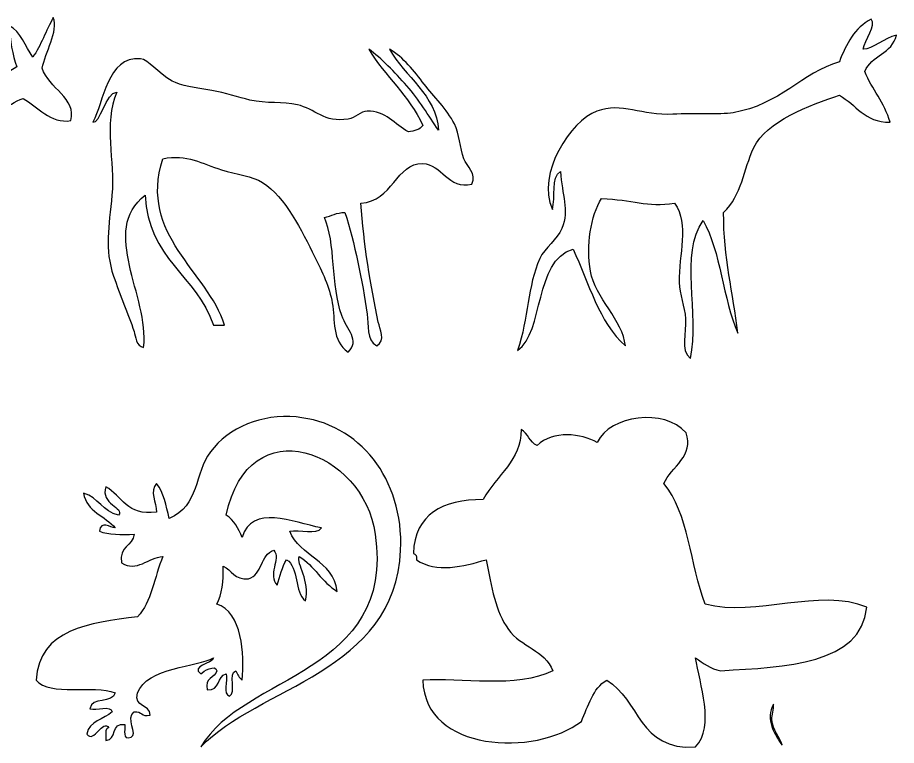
# Model space of a CAD drawing. Header units: centimetres. Extents: x -64 to 65, y -66 to 66.
# Drawn here: x 21.84 to 34.8, y -55.36 to -44.63 of the extents above; entities that cross this region are included whole.
import ezdxf

# ---------------------------------------------------------------- set-up
doc = ezdxf.new("R2010")
doc.units = ezdxf.units.CM
doc.header["$MEASUREMENT"] = 0
doc.layers.add('Layer 1', color=7, linetype='Continuous')

msp = doc.modelspace()

# ---------------------------------------------------------------- linework, layer by layer
at = {"layer": 'Layer 1'}
for points, knots in [([(22.36245, -44.6296), (22.4441, -44.83042), (22.23966, -45.14424), (22.19883, -45.37782), (22.19883, -45.37782), (22.28926, -45.66566), (22.71493, -45.82706), (22.61968, -46.1494), (22.61968, -46.1494), (22.32007, -46.19785), (22.12824, -45.94064), (21.91816, -45.82211), (21.91816, -45.82211), (21.66614, -45.90315), (21.50205, -46.11852), (21.31023, -46.28971), (21.31023, -46.28971), (21.15767, -46.42586), (20.84245, -46.60983), (20.74908, -46.80414), (20.74908, -46.80414), (20.44878, -47.42917), (20.86338, -48.67112), (20.60877, -49.23585), (20.60877, -49.23585), (20.54143, -48.6331), (20.53466, -48.06642), (20.46846, -47.43544), (20.46846, -47.43544), (20.29251, -47.72415), (20.35757, -48.26031), (20.3282, -48.69806), (20.3282, -48.69806), (20.31497, -48.89523), (20.30179, -49.12258), (20.18789, -49.23585), (20.18789, -49.23585), (20.20681, -48.65951), (20.44514, -47.55178), (20.02422, -47.17821), (20.02422, -47.17821), (19.53294, -47.28007), (19.03605, -47.169), (18.52776, -47.15479), (18.52776, -47.15479), (18.01209, -48.03125), (18.8033, -48.73509), (18.99538, -49.4696), (18.99538, -49.4696), (18.75487, -49.36522), (18.76218, -49.06402), (18.64465, -48.83828), (18.64465, -48.83828), (18.56776, -48.69056), (18.40549, -48.59034), (18.34075, -48.44085), (18.34075, -48.44085), (18.23865, -48.20508), (18.2419, -47.93266), (18.06016, -47.73933), (18.06016, -47.73933), (17.95748, -47.95872), (17.71686, -48.09578), (17.66268, -48.34732), (17.66268, -48.34732), (17.56042, -48.82167), (17.99942, -49.32554), (17.70946, -49.65666), (17.70946, -49.65666), (17.6413, -49.48928), (17.67763, -49.33583), (17.66268, -49.1657), (17.66268, -49.1657), (17.63551, -48.85714), (17.48599, -48.54118), (17.52237, -48.27712), (17.52237, -48.27712), (17.55214, -48.06119), (17.71978, -47.9125), (17.70943, -47.69255), (17.70943, -47.69255), (17.69599, -47.40661), (17.49602, -47.26956), (17.3587, -46.99111), (17.3587, -46.99111), (17.21588, -47.18341), (17.25673, -47.55949), (17.05475, -47.69255), (17.05475, -47.69255), (17.18535, -46.64811), (17.66165, -45.84885), (18.87852, -45.91558), (18.87852, -45.91558), (19.25404, -45.93611), (19.61843, -46.11256), (19.97747, -46.12606), (19.97747, -46.12606), (20.78601, -46.15643), (21.26477, -45.69582), (21.82463, -45.35443), (21.82463, -45.35443), (21.75682, -45.18065), (21.7279, -44.96795), (21.70774, -44.7465), (21.70774, -44.7465), (21.88655, -44.84045), (21.94864, -45.05111), (22.05842, -45.21412), (22.05842, -45.21412), (22.18174, -45.04121), (22.25543, -44.81878), (22.36245, -44.6296)], [0, 0, 0, 0, 0.03448276, 0.03448276, 0.03448276, 0.03448276, 0.06896552, 0.06896552, 0.06896552, 0.06896552, 0.10344828, 0.10344828, 0.10344828, 0.10344828, 0.13793103, 0.13793103, 0.13793103, 0.13793103, 0.17241379, 0.17241379, 0.17241379, 0.17241379, 0.20689655, 0.20689655, 0.20689655, 0.20689655, 0.24137931, 0.24137931, 0.24137931, 0.24137931, 0.27586207, 0.27586207, 0.27586207, 0.27586207, 0.31034483, 0.31034483, 0.31034483, 0.31034483, 0.34482759, 0.34482759, 0.34482759, 0.34482759, 0.37931034, 0.37931034, 0.37931034, 0.37931034, 0.4137931, 0.4137931, 0.4137931, 0.4137931, 0.44827586, 0.44827586, 0.44827586, 0.44827586, 0.48275862, 0.48275862, 0.48275862, 0.48275862, 0.51724138, 0.51724138, 0.51724138, 0.51724138, 0.55172414, 0.55172414, 0.55172414, 0.55172414, 0.5862069, 0.5862069, 0.5862069, 0.5862069, 0.62068966, 0.62068966, 0.62068966, 0.62068966, 0.65517241, 0.65517241, 0.65517241, 0.65517241, 0.68965517, 0.68965517, 0.68965517, 0.68965517, 0.72413793, 0.72413793, 0.72413793, 0.72413793, 0.75862069, 0.75862069, 0.75862069, 0.75862069, 0.79310345, 0.79310345, 0.79310345, 0.79310345, 0.82758621, 0.82758621, 0.82758621, 0.82758621, 0.86206897, 0.86206897, 0.86206897, 0.86206897, 0.89655172, 0.89655172, 0.89655172, 0.89655172, 0.93103448, 0.93103448, 0.93103448, 0.93103448, 1, 1, 1, 1]), ([(34.42375, -44.65304), (34.50514, -44.73953), (34.32752, -44.95829), (34.3068, -45.0972), (34.3068, -45.0972), (34.44235, -45.09223), (34.62343, -44.93083), (34.79784, -44.88686), (34.79784, -44.88686), (34.7395, -45.16364), (34.4265, -45.18579), (34.33022, -45.42457), (34.33022, -45.42457), (34.43828, -45.69066), (34.62261, -45.88053), (34.70437, -46.17279), (34.70437, -46.17279), (34.31959, -46.17562), (34.20502, -45.90829), (33.95615, -45.77533), (33.95615, -45.77533), (33.5212, -45.91871), (32.87411, -46.16064), (32.69353, -46.54699), (32.69353, -46.54699), (32.53999, -46.87544), (32.52031, -47.24179), (32.24927, -47.50555), (32.24927, -47.50555), (32.24644, -48.17092), (32.39003, -48.68975), (32.45969, -49.2826), (32.45969, -49.2826), (32.2354, -48.78206), (32.21111, -48.08152), (31.94531, -47.62252), (31.94531, -47.62252), (31.59294, -48.11073), (31.90258, -48.9997), (31.7583, -49.65669), (31.7583, -49.65669), (31.60317, -49.52649), (31.70311, -49.28193), (31.68813, -49.07212), (31.68813, -49.07212), (31.67522, -48.89228), (31.60161, -48.70771), (31.5946, -48.53438), (31.5946, -48.53438), (31.57796, -48.12269), (31.75433, -47.68282), (31.52449, -47.36524), (31.52449, -47.36524), (31.1178, -47.43001), (30.90142, -47.31621), (30.44891, -47.29518), (30.44891, -47.29518), (30.28945, -47.55892), (30.21719, -47.99103), (30.28524, -48.37068), (30.28524, -48.37068), (30.35464, -48.75769), (30.7666, -49.10098), (30.79962, -49.46963), (30.79962, -49.46963), (30.40724, -49.1294), (30.26529, -48.53872), (30.02799, -48.04337), (30.02799, -48.04337), (29.45009, -48.22146), (29.60714, -49.25913), (29.20969, -49.53985), (29.20969, -49.53985), (29.37484, -49.05381), (29.35489, -48.59058), (29.53701, -48.18365), (29.53701, -48.18365), (29.61025, -48.02011), (29.79942, -47.90414), (29.86438, -47.73936), (29.86438, -47.73936), (29.97476, -47.45909), (29.86541, -47.24988), (29.84096, -46.89764), (29.84096, -46.89764), (29.70221, -46.9849), (29.77135, -47.27999), (29.72407, -47.45877), (29.72407, -47.45877), (29.4847, -46.92704), (29.99495, -46.15183), (30.3787, -46.00914), (30.3787, -46.00914), (30.74306, -45.87367), (31.04667, -46.08161), (31.50106, -46.05589), (31.50106, -46.05589), (31.81536, -46.03811), (32.1803, -46.06743), (32.38958, -46.03255), (32.38958, -46.03255), (33.07554, -45.91817), (33.40889, -45.43877), (33.95615, -45.28431), (33.95615, -45.28431), (34.056, -45.0179), (34.18364, -44.77919), (34.42375, -44.65304)], [0, 0, 0, 0, 0.03571429, 0.03571429, 0.03571429, 0.03571429, 0.07142857, 0.07142857, 0.07142857, 0.07142857, 0.10714286, 0.10714286, 0.10714286, 0.10714286, 0.14285714, 0.14285714, 0.14285714, 0.14285714, 0.17857143, 0.17857143, 0.17857143, 0.17857143, 0.21428571, 0.21428571, 0.21428571, 0.21428571, 0.25, 0.25, 0.25, 0.25, 0.28571429, 0.28571429, 0.28571429, 0.28571429, 0.32142857, 0.32142857, 0.32142857, 0.32142857, 0.35714286, 0.35714286, 0.35714286, 0.35714286, 0.39285714, 0.39285714, 0.39285714, 0.39285714, 0.42857143, 0.42857143, 0.42857143, 0.42857143, 0.46428571, 0.46428571, 0.46428571, 0.46428571, 0.5, 0.5, 0.5, 0.5, 0.53571429, 0.53571429, 0.53571429, 0.53571429, 0.57142857, 0.57142857, 0.57142857, 0.57142857, 0.60714286, 0.60714286, 0.60714286, 0.60714286, 0.64285714, 0.64285714, 0.64285714, 0.64285714, 0.67857143, 0.67857143, 0.67857143, 0.67857143, 0.71428571, 0.71428571, 0.71428571, 0.71428571, 0.75, 0.75, 0.75, 0.75, 0.78571429, 0.78571429, 0.78571429, 0.78571429, 0.82142857, 0.82142857, 0.82142857, 0.82142857, 0.85714286, 0.85714286, 0.85714286, 0.85714286, 0.89285714, 0.89285714, 0.89285714, 0.89285714, 0.92857143, 0.92857143, 0.92857143, 0.92857143, 1, 1, 1, 1]), ([(27.60001, -46.31314), (27.68925, -46.30105), (27.77519, -46.2857), (27.81038, -46.21961), (27.81038, -46.21961), (27.61324, -45.77762), (27.25346, -45.49828), (27.01544, -45.09719), (27.01544, -45.09719), (27.20239, -45.22633), (27.3962, -45.43692), (27.57659, -45.63506), (27.57659, -45.63506), (27.75902, -45.83538), (27.89441, -46.08027), (28.04421, -46.28969), (28.04421, -46.28969), (28.01608, -45.77222), (27.54129, -45.4989), (27.31936, -45.09719), (27.31936, -45.09719), (27.52989, -45.21691), (27.68131, -45.41712), (27.83379, -45.61162), (27.83379, -45.61162), (27.97394, -45.7904), (28.16814, -45.98434), (28.27805, -46.19619), (28.27805, -46.19619), (28.35743, -46.3492), (28.35586, -46.54621), (28.41836, -46.71059), (28.41836, -46.71059), (28.46202, -46.82563), (28.61386, -46.93025), (28.5352, -47.08471), (28.5352, -47.08471), (28.18624, -47.17284), (28.09274, -46.78623), (27.81037, -46.78076), (27.81037, -46.78076), (27.42336, -46.77317), (27.36399, -47.34072), (26.89848, -47.36525), (26.89848, -47.36525), (26.9406, -47.97181), (27.04085, -48.5867), (27.15568, -49.11891), (27.15568, -49.11891), (27.17645, -49.21501), (27.27175, -49.3963), (27.13232, -49.46964), (27.13232, -49.46964), (26.97503, -49.38137), (27.01543, -49.16299), (26.99201, -49.00196), (26.99201, -49.00196), (26.92163, -48.51817), (26.80328, -47.94167), (26.66469, -47.50553), (26.66469, -47.50553), (26.53523, -47.50079), (26.46707, -47.55734), (26.36068, -47.57572), (26.36068, -47.57572), (26.52858, -47.94098), (26.45593, -48.58217), (26.61793, -49.0254), (26.61793, -49.0254), (26.69225, -49.22868), (26.89228, -49.38846), (26.71146, -49.56314), (26.71146, -49.56314), (26.46595, -49.39849), (26.52104, -49.08173), (26.47762, -48.83829), (26.47762, -48.83829), (26.43613, -48.60559), (26.32723, -48.37119), (26.22042, -48.1603), (26.22042, -48.1603), (26.02079, -47.76626), (25.79058, -47.28135), (25.44884, -47.0613), (25.44884, -47.0613), (25.29639, -46.96317), (25.07067, -46.94494), (24.84085, -46.87427), (24.84085, -46.87427), (24.55994, -46.7878), (24.33571, -46.63816), (23.97574, -46.7106), (23.97574, -46.7106), (23.62006, -47.84818), (24.64257, -48.36798), (24.88763, -49.16572), (24.88763, -49.16572), (24.8331, -49.16572), (24.77849, -49.16572), (24.72401, -49.16572), (24.72401, -49.16572), (24.47906, -48.43632), (23.75585, -48.18533), (23.71854, -47.24836), (23.71854, -47.24836), (23.04158, -47.77324), (23.78164, -48.73603), (23.69518, -49.49298), (23.69518, -49.49298), (23.57763, -49.47806), (23.57726, -49.32558), (23.55487, -49.25919), (23.55487, -49.25919), (23.46383, -48.989), (23.34672, -48.72063), (23.25092, -48.44083), (23.25092, -48.44083), (23.11553, -48.04536), (23.18364, -47.71479), (23.2275, -47.24835), (23.2275, -47.24835), (23.27436, -46.7504), (23.09804, -46.1993), (23.29761, -45.72856), (23.29761, -45.72856), (23.13598, -45.73705), (23.05038, -46.2015), (22.94693, -46.17277), (22.94693, -46.17277), (23.10097, -45.88498), (23.15659, -45.19482), (23.64839, -45.23752), (23.64839, -45.23752), (23.76719, -45.24787), (23.89919, -45.44681), (24.11601, -45.56486), (24.11601, -45.56486), (24.23843, -45.63154), (24.45828, -45.66818), (24.70058, -45.70514), (24.70058, -45.70514), (24.9014, -45.73578), (25.09275, -45.80626), (25.26173, -45.84542), (25.26173, -45.84542), (25.50176, -45.90111), (25.75489, -45.86931), (25.96319, -45.91559), (25.96319, -45.91559), (26.22132, -45.97298), (26.35866, -46.18615), (26.71141, -46.12607), (26.71141, -46.12607), (26.81399, -46.10855), (26.89998, -46.01233), (26.99197, -46.00912), (26.99197, -46.00912), (27.26227, -45.99969), (27.40184, -46.21019), (27.60001, -46.31314)], [0, 0, 0, 0, 0.02439024, 0.02439024, 0.02439024, 0.02439024, 0.04878049, 0.04878049, 0.04878049, 0.04878049, 0.07317073, 0.07317073, 0.07317073, 0.07317073, 0.09756098, 0.09756098, 0.09756098, 0.09756098, 0.12195122, 0.12195122, 0.12195122, 0.12195122, 0.14634146, 0.14634146, 0.14634146, 0.14634146, 0.17073171, 0.17073171, 0.17073171, 0.17073171, 0.19512195, 0.19512195, 0.19512195, 0.19512195, 0.2195122, 0.2195122, 0.2195122, 0.2195122, 0.24390244, 0.24390244, 0.24390244, 0.24390244, 0.26829268, 0.26829268, 0.26829268, 0.26829268, 0.29268293, 0.29268293, 0.29268293, 0.29268293, 0.31707317, 0.31707317, 0.31707317, 0.31707317, 0.34146341, 0.34146341, 0.34146341, 0.34146341, 0.36585366, 0.36585366, 0.36585366, 0.36585366, 0.3902439, 0.3902439, 0.3902439, 0.3902439, 0.41463415, 0.41463415, 0.41463415, 0.41463415, 0.43902439, 0.43902439, 0.43902439, 0.43902439, 0.46341463, 0.46341463, 0.46341463, 0.46341463, 0.48780488, 0.48780488, 0.48780488, 0.48780488, 0.51219512, 0.51219512, 0.51219512, 0.51219512, 0.53658537, 0.53658537, 0.53658537, 0.53658537, 0.56097561, 0.56097561, 0.56097561, 0.56097561, 0.58536585, 0.58536585, 0.58536585, 0.58536585, 0.6097561, 0.6097561, 0.6097561, 0.6097561, 0.63414634, 0.63414634, 0.63414634, 0.63414634, 0.65853659, 0.65853659, 0.65853659, 0.65853659, 0.68292683, 0.68292683, 0.68292683, 0.68292683, 0.70731707, 0.70731707, 0.70731707, 0.70731707, 0.73170732, 0.73170732, 0.73170732, 0.73170732, 0.75609756, 0.75609756, 0.75609756, 0.75609756, 0.7804878, 0.7804878, 0.7804878, 0.7804878, 0.80487805, 0.80487805, 0.80487805, 0.80487805, 0.82926829, 0.82926829, 0.82926829, 0.82926829, 0.85365854, 0.85365854, 0.85365854, 0.85365854, 0.87804878, 0.87804878, 0.87804878, 0.87804878, 0.90243902, 0.90243902, 0.90243902, 0.90243902, 0.92682927, 0.92682927, 0.92682927, 0.92682927, 0.95121951, 0.95121951, 0.95121951, 0.95121951, 1, 1, 1, 1]), ([(23.18345, -55.10244), (23.0936, -54.96607), (22.96382, -55.34001), (22.85608, -55.19597), (22.85608, -55.19597), (22.89415, -55.00026), (23.10677, -54.97901), (23.23017, -54.86863), (23.23017, -54.86863), (23.21006, -54.76407), (22.99969, -54.84969), (22.90285, -54.82185), (22.90285, -54.82185), (22.92574, -54.64204), (23.23623, -54.74994), (23.27694, -54.58804), (23.27694, -54.58804), (22.95452, -54.45839), (22.31399, -54.64688), (22.1078, -54.40098), (22.1078, -54.40098), (22.15886, -53.64136), (22.88718, -53.55918), (23.60431, -53.46568), (23.60431, -53.46568), (23.8136, -53.25401), (23.85297, -52.87259), (23.97846, -52.5771), (23.97846, -52.5771), (23.77071, -52.58935), (23.58592, -52.81528), (23.37047, -52.67063), (23.37047, -52.67063), (23.32716, -52.42465), (23.52851, -52.4234), (23.55753, -52.24978), (23.55753, -52.24978), (23.36581, -52.25444), (23.17425, -52.25899), (23.04315, -52.203), (23.04315, -52.203), (23.06223, -52.03525), (23.20314, -52.15508), (23.27694, -52.15622), (23.27694, -52.15622), (23.13121, -51.97461), (22.85284, -51.92558), (22.80932, -51.64179), (22.80932, -51.64179), (23.02591, -51.70582), (23.09348, -51.91884), (23.3237, -51.96916), (23.3237, -51.96916), (23.42162, -51.85293), (23.04986, -51.80861), (23.13669, -51.54826), (23.13669, -51.54826), (23.37347, -51.68561), (23.45057, -51.9826), (23.88491, -51.92241), (23.88491, -51.92241), (23.88449, -51.77678), (23.77431, -51.61766), (23.88491, -51.50151), (23.88491, -51.50151), (23.99156, -51.62875), (24.02744, -51.82666), (24.07197, -52.01594), (24.07197, -52.01594), (24.5157, -51.82861), (24.44321, -51.35263), (24.6799, -51.03389), (24.6799, -51.03389), (24.95094, -50.66884), (25.44119, -50.473), (25.94257, -50.51946), (25.94257, -50.51946), (26.88287, -50.60653), (27.53229, -51.44267), (27.48583, -52.48359), (27.48583, -52.48359), (27.40532, -54.28625), (25.37739, -54.50075), (24.53959, -55.38303), (24.53959, -55.38303), (25.15919, -54.31771), (27.40386, -54.30723), (27.11168, -52.24978), (27.11168, -52.24978), (26.93639, -51.01492), (25.24258, -50.37171), (24.91373, -51.96919), (24.91373, -51.96919), (25.03118, -52.0388), (25.09071, -52.16633), (25.14757, -52.29656), (25.14757, -52.29656), (25.29124, -51.80433), (25.89073, -52.06542), (26.31671, -52.15625), (26.31671, -52.15625), (26.25186, -52.26285), (25.99125, -52.17366), (25.84903, -52.20303), (25.84903, -52.20303), (26.00365, -52.57842), (26.48445, -52.62766), (26.55049, -53.09155), (26.55049, -53.09155), (26.32472, -52.95883), (26.2119, -52.71306), (25.98934, -52.57712), (25.98934, -52.57712), (25.94592, -52.68481), (26.15523, -52.93989), (26.08287, -53.23186), (26.08287, -53.23186), (25.91343, -53.10515), (25.98865, -52.7337), (25.80228, -52.62387), (25.80228, -52.62387), (25.73764, -52.73071), (25.70698, -52.87149), (25.66197, -52.99802), (25.66197, -52.99802), (25.51624, -52.85425), (25.72367, -52.61525), (25.61524, -52.48362), (25.61524, -52.48362), (25.41101, -52.54447), (25.45287, -52.85129), (25.24109, -52.90449), (25.24109, -52.90449), (25.03326, -52.92531), (24.99365, -52.77783), (24.86694, -52.71743), (24.86694, -52.71743), (24.87258, -52.94129), (24.85366, -53.14066), (24.77341, -53.27864), (24.77341, -53.27864), (25.14573, -53.39715), (25.18629, -54.0181), (25.14756, -54.401), (25.14756, -54.401), (25.10385, -54.36674), (25.0767, -54.31594), (25.05403, -54.26069), (25.05403, -54.26069), (24.93833, -54.30085), (25.06779, -54.58621), (24.9605, -54.63484), (24.9605, -54.63484), (24.85596, -54.61468), (24.94153, -54.40436), (24.91372, -54.30747), (24.91372, -54.30747), (24.77704, -54.34224), (24.82323, -54.55991), (24.63313, -54.54131), (24.63313, -54.54131), (24.59252, -54.36033), (24.74738, -54.37491), (24.77344, -54.26072), (24.77344, -54.26072), (24.75825, -54.16108), (24.56947, -54.26826), (24.5396, -54.3075), (24.5396, -54.3075), (24.38024, -54.18989), (24.70052, -54.16031), (24.72666, -54.07366), (24.72666, -54.07366), (24.49261, -54.19857), (23.74196, -54.21095), (23.6043, -54.58809), (23.6043, -54.58809), (23.54781, -54.816), (23.79022, -54.74515), (23.79136, -54.91543), (23.79136, -54.91543), (23.65917, -54.95406), (23.67018, -54.84952), (23.55752, -54.86865), (23.55752, -54.86865), (23.41758, -54.95543), (23.61695, -55.20377), (23.51074, -55.24277), (23.51074, -55.24277), (23.37009, -55.28989), (23.42785, -55.13858), (23.41721, -55.05571), (23.41721, -55.05571), (23.20523, -55.01523), (23.30786, -55.28928), (23.13665, -55.28955), (23.13665, -55.28955), (23.14056, -55.21553), (23.11413, -55.11112), (23.18345, -55.10244)], [0, 0, 0, 0, 0.01960784, 0.01960784, 0.01960784, 0.01960784, 0.03921569, 0.03921569, 0.03921569, 0.03921569, 0.05882353, 0.05882353, 0.05882353, 0.05882353, 0.07843137, 0.07843137, 0.07843137, 0.07843137, 0.09803922, 0.09803922, 0.09803922, 0.09803922, 0.11764706, 0.11764706, 0.11764706, 0.11764706, 0.1372549, 0.1372549, 0.1372549, 0.1372549, 0.15686275, 0.15686275, 0.15686275, 0.15686275, 0.17647059, 0.17647059, 0.17647059, 0.17647059, 0.19607843, 0.19607843, 0.19607843, 0.19607843, 0.21568627, 0.21568627, 0.21568627, 0.21568627, 0.23529412, 0.23529412, 0.23529412, 0.23529412, 0.25490196, 0.25490196, 0.25490196, 0.25490196, 0.2745098, 0.2745098, 0.2745098, 0.2745098, 0.29411765, 0.29411765, 0.29411765, 0.29411765, 0.31372549, 0.31372549, 0.31372549, 0.31372549, 0.33333333, 0.33333333, 0.33333333, 0.33333333, 0.35294118, 0.35294118, 0.35294118, 0.35294118, 0.37254902, 0.37254902, 0.37254902, 0.37254902, 0.39215686, 0.39215686, 0.39215686, 0.39215686, 0.41176471, 0.41176471, 0.41176471, 0.41176471, 0.43137255, 0.43137255, 0.43137255, 0.43137255, 0.45098039, 0.45098039, 0.45098039, 0.45098039, 0.47058824, 0.47058824, 0.47058824, 0.47058824, 0.49019608, 0.49019608, 0.49019608, 0.49019608, 0.50980392, 0.50980392, 0.50980392, 0.50980392, 0.52941176, 0.52941176, 0.52941176, 0.52941176, 0.54901961, 0.54901961, 0.54901961, 0.54901961, 0.56862745, 0.56862745, 0.56862745, 0.56862745, 0.58823529, 0.58823529, 0.58823529, 0.58823529, 0.60784314, 0.60784314, 0.60784314, 0.60784314, 0.62745098, 0.62745098, 0.62745098, 0.62745098, 0.64705882, 0.64705882, 0.64705882, 0.64705882, 0.66666667, 0.66666667, 0.66666667, 0.66666667, 0.68627451, 0.68627451, 0.68627451, 0.68627451, 0.70588235, 0.70588235, 0.70588235, 0.70588235, 0.7254902, 0.7254902, 0.7254902, 0.7254902, 0.74509804, 0.74509804, 0.74509804, 0.74509804, 0.76470588, 0.76470588, 0.76470588, 0.76470588, 0.78431373, 0.78431373, 0.78431373, 0.78431373, 0.80392157, 0.80392157, 0.80392157, 0.80392157, 0.82352941, 0.82352941, 0.82352941, 0.82352941, 0.84313725, 0.84313725, 0.84313725, 0.84313725, 0.8627451, 0.8627451, 0.8627451, 0.8627451, 0.88235294, 0.88235294, 0.88235294, 0.88235294, 0.90196078, 0.90196078, 0.90196078, 0.90196078, 0.92156863, 0.92156863, 0.92156863, 0.92156863, 0.94117647, 0.94117647, 0.94117647, 0.94117647, 0.96078431, 0.96078431, 0.96078431, 0.96078431, 1, 1, 1, 1]), ([(31.69465, -50.7533), (31.8258, -51.08652), (31.47415, -51.25905), (31.36728, -51.50152), (31.36728, -51.50152), (31.73119, -51.93266), (31.75939, -52.69947), (31.97527, -53.27862), (31.97527, -53.27862), (32.73243, -53.48216), (33.66265, -53.02991), (34.3603, -53.3254), (34.3603, -53.3254), (34.28071, -54.17014), (33.15846, -54.2072), (32.20911, -54.2607), (32.20911, -54.2607), (32.04396, -54.2389), (31.95315, -54.14262), (31.83496, -54.07364), (31.83496, -54.07364), (31.89396, -54.44898), (32.12677, -55.08398), (31.83496, -55.38306), (31.83496, -55.38306), (31.00348, -55.45077), (31.00798, -54.68242), (30.52554, -54.40101), (30.52554, -54.40101), (30.31681, -54.5196), (30.25336, -54.78352), (30.15139, -55.00894), (30.15139, -55.00894), (29.47377, -55.53176), (27.83499, -55.46148), (27.81313, -54.40101), (27.81313, -54.40101), (28.3642, -54.36225), (29.19862, -54.53039), (29.73054, -54.2607), (29.73054, -54.2607), (29.60968, -53.95616), (29.26194, -53.91169), (29.0758, -53.65274), (29.0758, -53.65274), (28.88392, -53.38564), (28.82548, -53.03549), (28.74848, -52.62388), (28.74848, -52.62388), (28.41151, -52.72268), (28.01318, -52.82671), (27.71959, -52.62388), (27.71959, -52.62388), (27.72729, -52.56951), (27.7093, -52.54067), (27.67281, -52.53035), (27.67281, -52.53035), (27.69705, -51.9466), (28.10048, -51.74213), (28.7017, -51.73536), (28.7017, -51.73536), (28.90675, -51.36989), (29.26513, -51.15822), (29.26285, -50.70653), (29.26285, -50.70653), (29.36673, -50.75855), (29.38956, -50.89163), (29.49669, -50.94037), (29.49669, -50.94037), (29.7378, -50.70994), (30.14627, -50.76596), (30.38521, -50.89359), (30.38521, -50.89359), (30.5693, -50.49417), (31.37797, -50.38402), (31.69465, -50.7533)], [0, 0, 0, 0, 0.05, 0.05, 0.05, 0.05, 0.1, 0.1, 0.1, 0.1, 0.15, 0.15, 0.15, 0.15, 0.2, 0.2, 0.2, 0.2, 0.25, 0.25, 0.25, 0.25, 0.3, 0.3, 0.3, 0.3, 0.35, 0.35, 0.35, 0.35, 0.4, 0.4, 0.4, 0.4, 0.45, 0.45, 0.45, 0.45, 0.5, 0.5, 0.5, 0.5, 0.55, 0.55, 0.55, 0.55, 0.6, 0.6, 0.6, 0.6, 0.65, 0.65, 0.65, 0.65, 0.7, 0.7, 0.7, 0.7, 0.75, 0.75, 0.75, 0.75, 0.8, 0.8, 0.8, 0.8, 0.85, 0.85, 0.85, 0.85, 0.9, 0.9, 0.9, 0.9, 1, 1, 1, 1]), ([(32.98616, -54.75682), (32.9942, -54.83577), (32.95536, -54.90742), (32.96052, -54.98767), (32.96052, -54.98767), (32.96989, -55.13377), (33.07884, -55.24667), (33.11438, -55.35957), (33.11438, -55.35957), (33.01013, -55.22873), (32.85633, -54.96176), (32.98616, -54.75682)], [0, 0, 0, 0, 0.25, 0.25, 0.25, 0.25, 0.5, 0.5, 0.5, 0.5, 1, 1, 1, 1])]:
    msp.add_open_spline(points, degree=3, knots=knots, dxfattribs=at)

doc.saveas('drawing.dxf')
